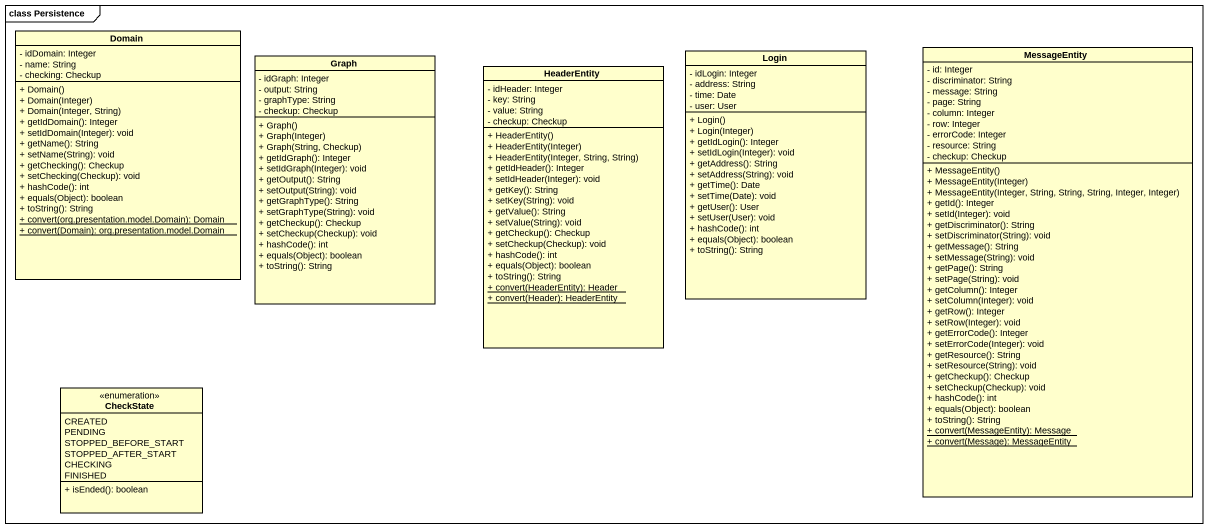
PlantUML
@startuml
mainframe class Persistence
hide circle
hide empty members
skinparam classAttributeIconSize 0
class Domain {
  - idDomain: Integer
  - name: String
  - checking: Checkup
  + Domain()
  + Domain(Integer)
  + Domain(Integer, String)
  + getIdDomain(): Integer
  + setIdDomain(Integer): void
  + getName(): String
  + setName(String): void
  + getChecking(): Checkup
  + setChecking(Checkup): void
  + hashCode(): int
  + equals(Object): boolean
  + toString(): String
  {static} + convert(org.presentation.model.Domain): Domain
  {static} + convert(Domain): org.presentation.model.Domain
}
class Graph {
  - idGraph: Integer
  - output: String
  - graphType: String
  - checkup: Checkup
  + Graph()
  + Graph(Integer)
  + Graph(String, Checkup)
  + getIdGraph(): Integer
  + setIdGraph(Integer): void
  + getOutput(): String
  + setOutput(String): void
  + getGraphType(): String
  + setGraphType(String): void
  + getCheckup(): Checkup
  + setCheckup(Checkup): void
  + hashCode(): int
  + equals(Object): boolean
  + toString(): String
}
class HeaderEntity {
  - idHeader: Integer
  - key: String
  - value: String
  - checkup: Checkup
  + HeaderEntity()
  + HeaderEntity(Integer)
  + HeaderEntity(Integer, String, String)
  + getIdHeader(): Integer
  + setIdHeader(Integer): void
  + getKey(): String
  + setKey(String): void
  + getValue(): String
  + setValue(String): void
  + getCheckup(): Checkup
  + setCheckup(Checkup): void
  + hashCode(): int
  + equals(Object): boolean
  + toString(): String
  {static} + convert(HeaderEntity): Header
  {static} + convert(Header): HeaderEntity
}
class Login {
  - idLogin: Integer
  - address: String
  - time: Date
  - user: User
  + Login()
  + Login(Integer)
  + getIdLogin(): Integer
  + setIdLogin(Integer): void
  + getAddress(): String
  + setAddress(String): void
  + getTime(): Date
  + setTime(Date): void
  + getUser(): User
  + setUser(User): void
  + hashCode(): int
  + equals(Object): boolean
  + toString(): String
}
class MessageEntity {
  - id: Integer
  - discriminator: String
  - message: String
  - page: String
  - column: Integer
  - row: Integer
  - errorCode: Integer
  - resource: String
  - checkup: Checkup
  + MessageEntity()
  + MessageEntity(Integer)
  + MessageEntity(Integer, String, String, String, Integer, Integer)
  + getId(): Integer
  + setId(Integer): void
  + getDiscriminator(): String
  + setDiscriminator(String): void
  + getMessage(): String
  + setMessage(String): void
  + getPage(): String
  + setPage(String): void
  + getColumn(): Integer
  + setColumn(Integer): void
  + getRow(): Integer
  + setRow(Integer): void
  + getErrorCode(): Integer
  + setErrorCode(Integer): void
  + getResource(): String
  + setResource(String): void
  + getCheckup(): Checkup
  + setCheckup(Checkup): void
  + hashCode(): int
  + equals(Object): boolean
  + toString(): String
  {static} + convert(MessageEntity): Message
  {static} + convert(Message): MessageEntity
}
enum CheckState {
  CREATED
  PENDING
  STOPPED_BEFORE_START
  STOPPED_AFTER_START
  CHECKING
  FINISHED
  + isEnded(): boolean
}
@enduml
